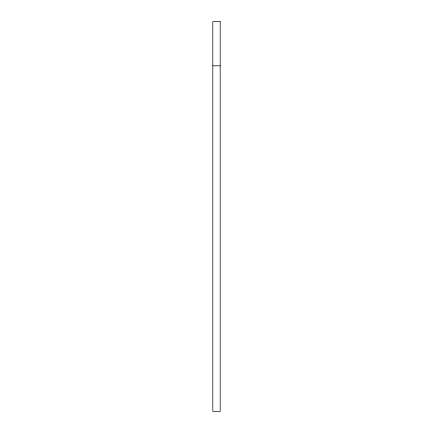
<?xml version="1.0" encoding="UTF-8"?>
<svg xmlns="http://www.w3.org/2000/svg" width="433" height="433" viewBox="0 0 433 433"><rect width="100%" height="100%" fill="white"/><g stroke="black" fill="none" stroke-linecap="round" stroke-linejoin="round"><path stroke-width="0.65" d="M212.82 65.816L220.181 65.816M220.181 21.65L212.82 21.65L212.82 411.35L220.181 411.35L220.181 21.65"/></g></svg>
